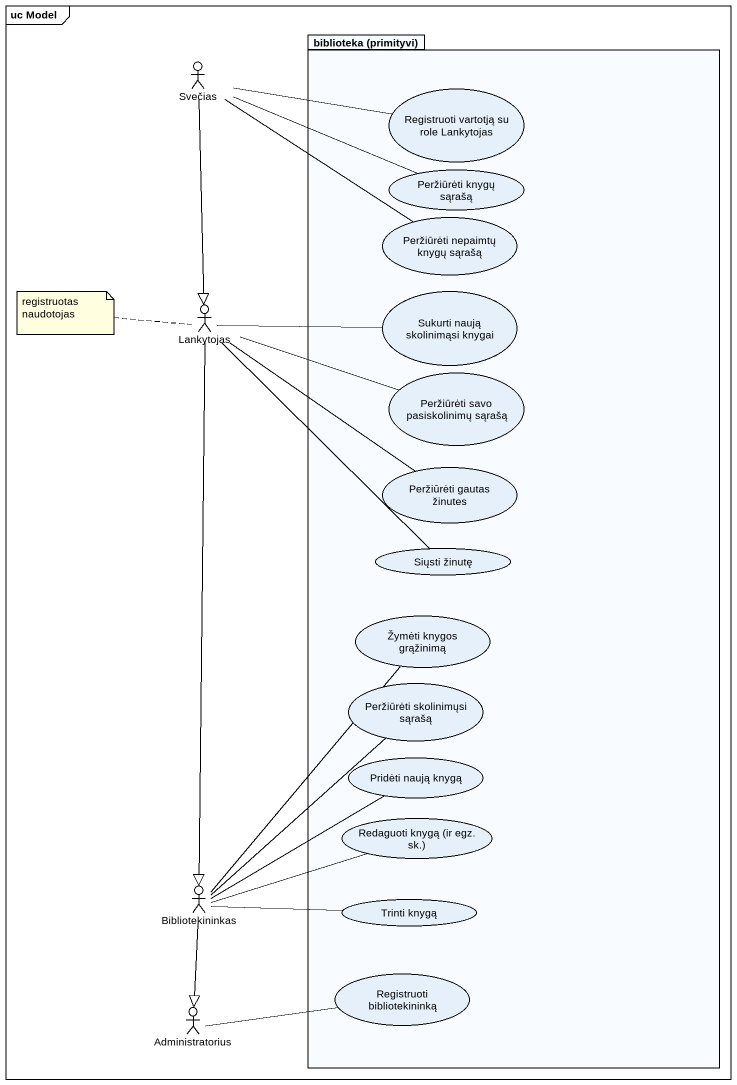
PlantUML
@startuml
mainframe uc Model
package "biblioteka (primityvi)" as biblioteka_primityvi {
  usecase "Registruoti vartotją su role Lankytojas" as Registruoti_vartotją_su
  usecase "Peržiūrėti knygų sąrašą" as Peržiūrėti_knygų_sąrašą
  usecase "Peržiūrėti nepaimtų knygų sąrašą" as Peržiūrėti_nepaimtų_knygų
  usecase "Sukurti naują skolinimąsi knygai" as Sukurti_naują_skolinimąsi
  usecase "Peržiūrėti savo pasiskolinimų sąrašą" as Peržiūrėti_savo
  usecase "Peržiūrėti gautas žinutes" as Peržiūrėti_gautas_žinutes
  usecase "Siųsti žinutę" as Siųsti_žinutę
  usecase "Žymėti knygos grąžinimą" as Žymėti_knygos_grąžinimą
  usecase "Peržiūrėti skolinimųsi sąrašą" as Peržiūrėti_skolinimųsi
  usecase "Pridėti naują knygą" as Pridėti_naują_knygą
  usecase "Redaguoti knygą (ir egz. sk.)" as Redaguoti_knygą_ir_egz_sk
  usecase "Trinti knygą" as Trinti_knygą
  usecase "Registruoti bibliotekininką" as Registruoti_bibliotekininką
}
actor Svečias
actor Lankytojas
actor Bibliotekininkas
actor Administratorius
Svečias -right- Registruoti_vartotją_su
Svečias -right- Peržiūrėti_knygų_sąrašą
Svečias -- Peržiūrėti_nepaimtų_knygų
Svečias --|> Lankytojas
Lankytojas -right- Sukurti_naują_skolinimąsi
Lankytojas -right- Peržiūrėti_savo
Lankytojas -- Peržiūrėti_gautas_žinutes
Lankytojas -- Siųsti_žinutę
Lankytojas --|> Bibliotekininkas
Bibliotekininkas -up- Žymėti_knygos_grąžinimą
Bibliotekininkas -up- Peržiūrėti_skolinimųsi
Bibliotekininkas -right- Pridėti_naują_knygą
Bibliotekininkas -right- Redaguoti_knygą_ir_egz_sk
Bibliotekininkas -right- Trinti_knygą
Bibliotekininkas --|> Administratorius
Administratorius -right- Registruoti_bibliotekininką
note left of Lankytojas : registruotas naudotojas
@enduml
